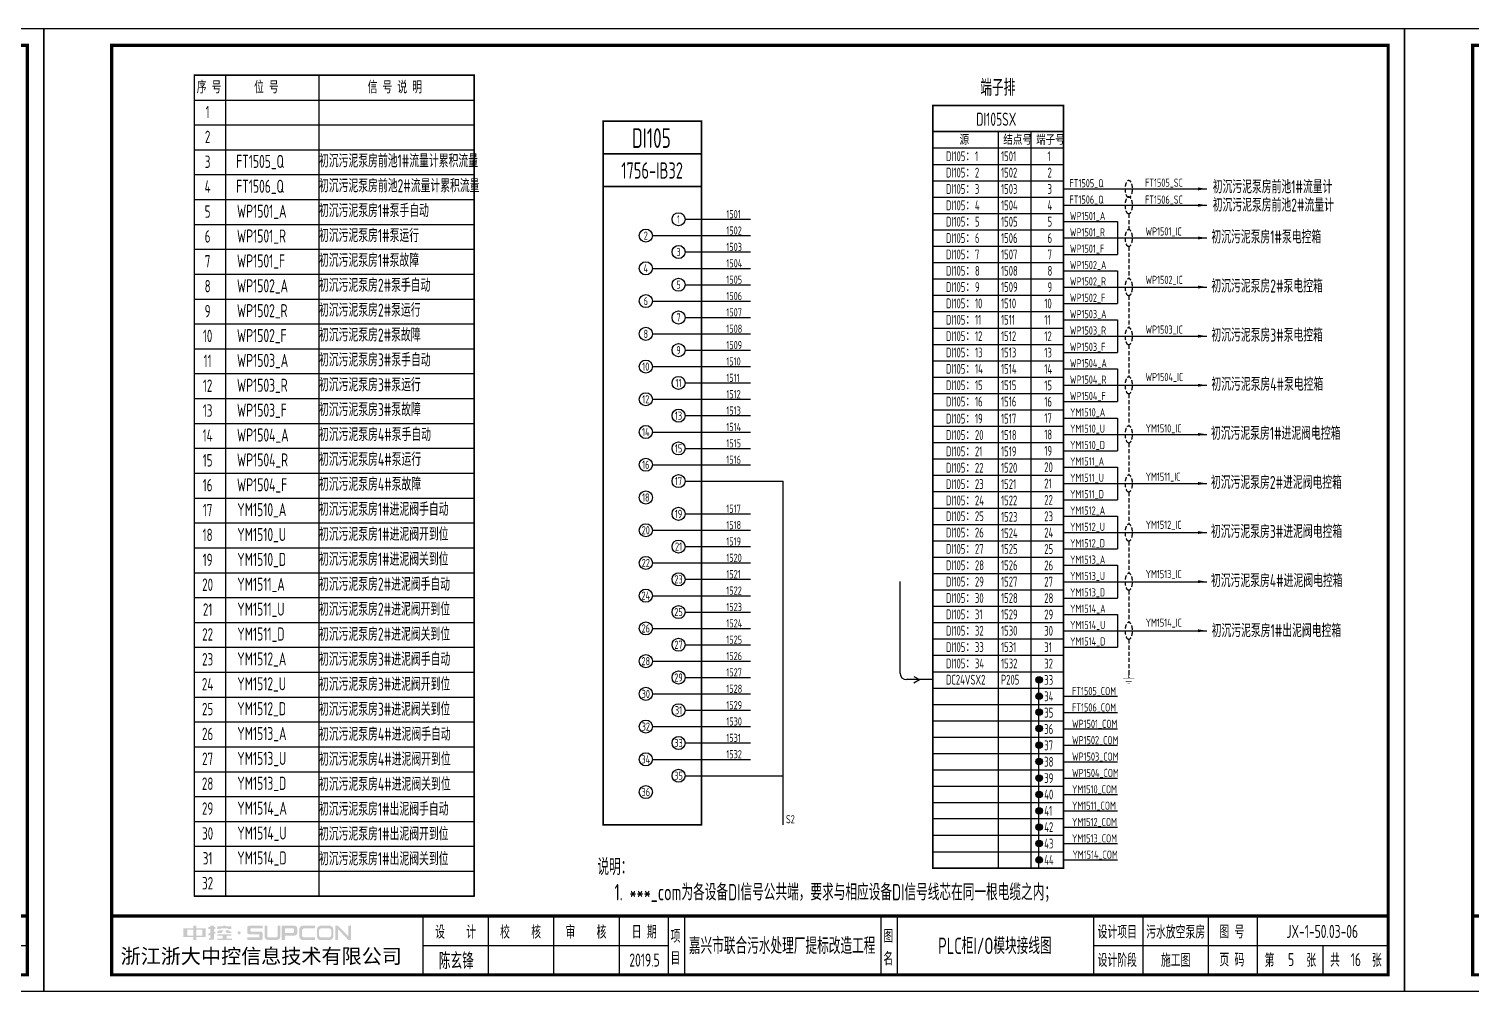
# Model space of a CAD drawing. Header units: millimetres. Extents: x 30557 to 235556, y -116603 to -73383.
# Drawn here: x 143017 to 147424, y -79651 to -76711 of the extents above; entities that cross this region are included whole.
import ezdxf
from ezdxf.enums import TextEntityAlignment as Align

# ---------------------------------------------------------------- set-up
doc = ezdxf.new("R2010")
doc.units = ezdxf.units.MM
doc.linetypes.add('DASHED2', pattern=[0.375, 0.25, -0.125])
doc.layers.add('1', color=3, linetype='Continuous')
doc.layers.add('符号层', color=3, linetype='Continuous')
doc.layers.add('_Drawing', color=7, linetype='Continuous', lineweight=25)
doc.styles.add('supcon', font='sceie.shx', dxfattribs={"width": 0.75, "height": 40, "bigfont": 'sceic.shx'})
doc.styles.add('Title', font='', dxfattribs={"height": 45})
doc.styles.get('Title').set_extended_font_data('SimHei')

# ---------------------------------------------------------------- blocks, each defined once
blk = doc.blocks.new('中控·SUPCON')
at = {"linetype": 'Continuous'}
h = blk.add_hatch(color=2, dxfattribs=at)
h.dxf.hatch_style = 1
h.paths.add_polyline_path([(34, 33), (20, 33), (20, 37), (15, 37), (15, 36), (15, 33), (0, 33), (0, 20), (13, 20), (15, 20), (15, 15), (20, 15), (20, 20), (22, 20), (34, 20)])
h.paths.add_polyline_path([(20, 30), (20, 31), (29, 31), (29, 22), (20, 22)], flags=16)
h.paths.add_polyline_path([(15, 30), (15, 22), (6, 22), (6, 31), (15, 31)], flags=16)
h.paths.add_polyline_path([(47, 32), (49, 32), (49, 35), (47, 35), (47, 37), (41, 37), (41, 35), (38, 35), (38, 32), (41, 32), (41, 25.8), (38, 25), (38, 22), (41, 22.8), (41, 18.3), (39, 17), (39, 15), (47, 16), (47, 24.5), (49, 25), (49, 28), (47, 27.5)])
h.paths.add_polyline_path([(61, 30), (55, 30), (52, 28), (52, 26), (58, 26)])
h.paths.add_polyline_path([(73, 28), (71, 28), (70, 30), (64, 30), (66, 26), (73, 26)])
h.paths.add_polyline_path([(73, 36), (64.6, 36), (64.6, 37), (60.4, 37), (60.4, 36), (52, 36), (52, 32), (56.8, 32), (56.8, 33.1), (68.2, 33.1), (68.2, 32), (73, 32)])
h.paths.add_polyline_path([(66, 22), (73, 22), (73, 24), (52, 24), (52, 22), (60, 22), (60, 17), (52, 17), (52, 15), (74, 15), (74, 17), (66, 17)])
h.paths.add_polyline_path([(82.7, 26.1, 1), (87.6, 26.1, 1)])
h.paths.add_polyline_path([(118, 28), (103.5, 28, -0.414214), (102.5, 29), (102.5, 32, -0.414214), (103.5, 33), (121, 33), (121, 37), (100.5, 37, 0.414214), (97.5, 34), (97.5, 27, 0.414214), (100.5, 24), (115, 24, -0.414214), (116, 23), (116, 20, -0.414214), (115, 19), (97.5, 19), (97.5, 15), (118, 15, 0.414214), (121, 18), (121, 25, 0.414214)])
h.paths.add_polyline_path([(128, 37), (124, 37), (124, 36), (124, 21, 0.414214), (130, 15), (142, 15, 0.414214), (148, 21), (148, 37), (144, 37), (144, 22, -0.414214), (141, 19), (131, 19, -0.414214), (128, 22)])
h.paths.add_polyline_path([(174, 26), (174, 33, 0.414214), (170, 37), (150, 37), (150, 36), (150, 15), (155, 15), (155, 22), (170, 22, 0.414214)])
h.paths.add_polyline_path([(167, 26), (155, 26), (155, 33), (167, 33, -0.414214), (169, 31), (169, 28, -0.414214)], flags=16)
h.paths.add_polyline_path([(201, 19), (185, 19, -0.414214), (181, 23), (181, 29, -0.414214), (185, 33), (201, 33), (201, 37), (183, 37, 0.414214), (177, 31), (177, 21, 0.414214), (183, 15), (201, 15)])
h.paths.add_polyline_path([(229, 21), (229, 31, 0.414214), (223, 37), (210, 37, 0.414214), (204, 31), (204, 21, 0.414214), (210, 15), (223, 15, 0.414214)])
h.paths.add_polyline_path([(207, 23), (207, 29, -0.414214), (211, 33), (222, 33, -0.414214), (226, 29), (226, 23, -0.414214), (222, 19), (211, 19, -0.414214)], flags=16)
h.paths.add_polyline_path([(236, 32.1), (252, 15), (256, 15), (256, 37), (252, 37), (252, 21), (236, 37), (232, 37), (232, 36), (232, 15), (236, 15)])
h = blk.add_hatch(color=2, dxfattribs=at)
h.dxf.hatch_style = 1
h.paths.add_polyline_path([(34, 33), (20, 33), (20, 37), (15, 37), (15, 36), (15, 33), (0, 33), (0, 20), (13, 20), (15, 20), (15, 15), (20, 15), (20, 20), (22, 20), (34, 20)])
h.paths.add_polyline_path([(20, 30), (20, 31), (29, 31), (29, 22), (20, 22)], flags=16)
h.paths.add_polyline_path([(15, 30), (15, 22), (6, 22), (6, 31), (15, 31)], flags=16)
h.paths.add_polyline_path([(47, 32), (49, 32), (49, 35), (47, 35), (47, 37), (41, 37), (41, 35), (38, 35), (38, 32), (41, 32), (41, 25.8), (38, 25), (38, 22), (41, 22.8), (41, 18.3), (39, 17), (39, 15), (47, 16), (47, 24.5), (49, 25), (49, 28), (47, 27.5)])
h.paths.add_polyline_path([(61, 30), (55, 30), (52, 28), (52, 26), (58, 26)])
h.paths.add_polyline_path([(73, 28), (71, 28), (70, 30), (64, 30), (66, 26), (73, 26)])
h.paths.add_polyline_path([(73, 36), (64.6, 36), (64.6, 37), (60.4, 37), (60.4, 36), (52, 36), (52, 32), (56.8, 32), (56.8, 33.1), (68.2, 33.1), (68.2, 32), (73, 32)])
h.paths.add_polyline_path([(66, 22), (73, 22), (73, 24), (52, 24), (52, 22), (60, 22), (60, 17), (52, 17), (52, 15), (74, 15), (74, 17), (66, 17)])
h.paths.add_polyline_path([(82.7, 26.1, 1), (87.6, 26.1, 1)])
h.paths.add_polyline_path([(118, 28), (103.5, 28, -0.414214), (102.5, 29), (102.5, 32, -0.414214), (103.5, 33), (121, 33), (121, 37), (100.5, 37, 0.414214), (97.5, 34), (97.5, 27, 0.414214), (100.5, 24), (115, 24, -0.414214), (116, 23), (116, 20, -0.414214), (115, 19), (97.5, 19), (97.5, 15), (118, 15, 0.414214), (121, 18), (121, 25, 0.414214)])
h.paths.add_polyline_path([(128, 37), (124, 37), (124, 36), (124, 21, 0.414214), (130, 15), (142, 15, 0.414214), (148, 21), (148, 37), (144, 37), (144, 22, -0.414214), (141, 19), (131, 19, -0.414214), (128, 22)])
h.paths.add_polyline_path([(174, 26), (174, 33, 0.414214), (170, 37), (150, 37), (150, 36), (150, 15), (155, 15), (155, 22), (170, 22, 0.414214)])
h.paths.add_polyline_path([(167, 26), (155, 26), (155, 33), (167, 33, -0.414214), (169, 31), (169, 28, -0.414214)], flags=16)
h.paths.add_polyline_path([(201, 19), (185, 19, -0.414214), (181, 23), (181, 29, -0.414214), (185, 33), (201, 33), (201, 37), (183, 37, 0.414214), (177, 31), (177, 21, 0.414214), (183, 15), (201, 15)])
h.paths.add_polyline_path([(229, 21), (229, 31, 0.414214), (223, 37), (210, 37, 0.414214), (204, 31), (204, 21, 0.414214), (210, 15), (223, 15, 0.414214)])
h.paths.add_polyline_path([(207, 23), (207, 29, -0.414214), (211, 33), (222, 33, -0.414214), (226, 29), (226, 23, -0.414214), (222, 19), (211, 19, -0.414214)], flags=16)
h.paths.add_polyline_path([(236, 32.1), (252, 15), (256, 15), (256, 37), (252, 37), (252, 21), (236, 37), (232, 37), (232, 36), (232, 15), (236, 15)])
h = blk.add_hatch(color=2, dxfattribs=at)
h.dxf.hatch_style = 1
h.paths.add_polyline_path([(34, 33), (20, 33), (20, 37), (15, 37), (15, 36), (15, 33), (0, 33), (0, 20), (13, 20), (15, 20), (15, 15), (20, 15), (20, 20), (22, 20), (34, 20)])
h.paths.add_polyline_path([(20, 30), (20, 31), (29, 31), (29, 22), (20, 22)], flags=16)
h.paths.add_polyline_path([(15, 30), (15, 22), (6, 22), (6, 31), (15, 31)], flags=16)
h.paths.add_polyline_path([(47, 32), (49, 32), (49, 35), (47, 35), (47, 37), (41, 37), (41, 35), (38, 35), (38, 32), (41, 32), (41, 25.8), (38, 25), (38, 22), (41, 22.8), (41, 18.3), (39, 17), (39, 15), (47, 16), (47, 24.5), (49, 25), (49, 28), (47, 27.5)])
h.paths.add_polyline_path([(61, 30), (55, 30), (52, 28), (52, 26), (58, 26)])
h.paths.add_polyline_path([(73, 28), (71, 28), (70, 30), (64, 30), (66, 26), (73, 26)])
h.paths.add_polyline_path([(73, 36), (64.6, 36), (64.6, 37), (60.4, 37), (60.4, 36), (52, 36), (52, 32), (56.8, 32), (56.8, 33.1), (68.2, 33.1), (68.2, 32), (73, 32)])
h.paths.add_polyline_path([(66, 22), (73, 22), (73, 24), (52, 24), (52, 22), (60, 22), (60, 17), (52, 17), (52, 15), (74, 15), (74, 17), (66, 17)])
h.paths.add_polyline_path([(82.7, 26.1, 1), (87.6, 26.1, 1)])
h.paths.add_polyline_path([(118, 28), (103.5, 28, -0.414214), (102.5, 29), (102.5, 32, -0.414214), (103.5, 33), (121, 33), (121, 37), (100.5, 37, 0.414214), (97.5, 34), (97.5, 27, 0.414214), (100.5, 24), (115, 24, -0.414214), (116, 23), (116, 20, -0.414214), (115, 19), (97.5, 19), (97.5, 15), (118, 15, 0.414214), (121, 18), (121, 25, 0.414214)])
h.paths.add_polyline_path([(128, 37), (124, 37), (124, 36), (124, 21, 0.414214), (130, 15), (142, 15, 0.414214), (148, 21), (148, 37), (144, 37), (144, 22, -0.414214), (141, 19), (131, 19, -0.414214), (128, 22)])
h.paths.add_polyline_path([(174, 26), (174, 33, 0.414214), (170, 37), (150, 37), (150, 36), (150, 15), (155, 15), (155, 22), (170, 22, 0.414214)])
h.paths.add_polyline_path([(167, 26), (155, 26), (155, 33), (167, 33, -0.414214), (169, 31), (169, 28, -0.414214)], flags=16)
h.paths.add_polyline_path([(201, 19), (185, 19, -0.414214), (181, 23), (181, 29, -0.414214), (185, 33), (201, 33), (201, 37), (183, 37, 0.414214), (177, 31), (177, 21, 0.414214), (183, 15), (201, 15)])
h.paths.add_polyline_path([(229, 21), (229, 31, 0.414214), (223, 37), (210, 37, 0.414214), (204, 31), (204, 21, 0.414214), (210, 15), (223, 15, 0.414214)])
h.paths.add_polyline_path([(207, 23), (207, 29, -0.414214), (211, 33), (222, 33, -0.414214), (226, 29), (226, 23, -0.414214), (222, 19), (211, 19, -0.414214)], flags=16)
h.paths.add_polyline_path([(236, 32.1), (252, 15), (256, 15), (256, 37), (252, 37), (252, 21), (236, 37), (232, 37), (232, 36), (232, 15), (236, 15)])
h = blk.add_hatch(color=2, dxfattribs=at)
h.dxf.hatch_style = 1
h.paths.add_polyline_path([(34, 33), (20, 33), (20, 37), (15, 37), (15, 36), (15, 33), (0, 33), (0, 20), (13, 20), (15, 20), (15, 15), (20, 15), (20, 20), (22, 20), (34, 20)])
h.paths.add_polyline_path([(20, 30), (20, 31), (29, 31), (29, 22), (20, 22)], flags=16)
h.paths.add_polyline_path([(15, 30), (15, 22), (6, 22), (6, 31), (15, 31)], flags=16)
h.paths.add_polyline_path([(47, 32), (49, 32), (49, 35), (47, 35), (47, 37), (41, 37), (41, 35), (38, 35), (38, 32), (41, 32), (41, 25.8), (38, 25), (38, 22), (41, 22.8), (41, 18.3), (39, 17), (39, 15), (47, 16), (47, 24.5), (49, 25), (49, 28), (47, 27.5)])
h.paths.add_polyline_path([(61, 30), (55, 30), (52, 28), (52, 26), (58, 26)])
h.paths.add_polyline_path([(73, 28), (71, 28), (70, 30), (64, 30), (66, 26), (73, 26)])
h.paths.add_polyline_path([(73, 36), (64.6, 36), (64.6, 37), (60.4, 37), (60.4, 36), (52, 36), (52, 32), (56.8, 32), (56.8, 33.1), (68.2, 33.1), (68.2, 32), (73, 32)])
h.paths.add_polyline_path([(66, 22), (73, 22), (73, 24), (52, 24), (52, 22), (60, 22), (60, 17), (52, 17), (52, 15), (74, 15), (74, 17), (66, 17)])
h.paths.add_polyline_path([(82.7, 26.1, 1), (87.6, 26.1, 1)])
h.paths.add_polyline_path([(118, 28), (103.5, 28, -0.414214), (102.5, 29), (102.5, 32, -0.414214), (103.5, 33), (121, 33), (121, 37), (100.5, 37, 0.414214), (97.5, 34), (97.5, 27, 0.414214), (100.5, 24), (115, 24, -0.414214), (116, 23), (116, 20, -0.414214), (115, 19), (97.5, 19), (97.5, 15), (118, 15, 0.414214), (121, 18), (121, 25, 0.414214)])
h.paths.add_polyline_path([(128, 37), (124, 37), (124, 36), (124, 21, 0.414214), (130, 15), (142, 15, 0.414214), (148, 21), (148, 37), (144, 37), (144, 22, -0.414214), (141, 19), (131, 19, -0.414214), (128, 22)])
h.paths.add_polyline_path([(174, 26), (174, 33, 0.414214), (170, 37), (150, 37), (150, 36), (150, 15), (155, 15), (155, 22), (170, 22, 0.414214)])
h.paths.add_polyline_path([(167, 26), (155, 26), (155, 33), (167, 33, -0.414214), (169, 31), (169, 28, -0.414214)], flags=16)
h.paths.add_polyline_path([(201, 19), (185, 19, -0.414214), (181, 23), (181, 29, -0.414214), (185, 33), (201, 33), (201, 37), (183, 37, 0.414214), (177, 31), (177, 21, 0.414214), (183, 15), (201, 15)])
h.paths.add_polyline_path([(229, 21), (229, 31, 0.414214), (223, 37), (210, 37, 0.414214), (204, 31), (204, 21, 0.414214), (210, 15), (223, 15, 0.414214)])
h.paths.add_polyline_path([(207, 23), (207, 29, -0.414214), (211, 33), (222, 33, -0.414214), (226, 29), (226, 23, -0.414214), (222, 19), (211, 19, -0.414214)], flags=16)
h.paths.add_polyline_path([(236, 32.1), (252, 15), (256, 15), (256, 37), (252, 37), (252, 21), (236, 37), (232, 37), (232, 36), (232, 15), (236, 15)])
h = blk.add_hatch(color=2, dxfattribs=at)
h.dxf.hatch_style = 1
h.paths.add_polyline_path([(34, 33), (20, 33), (20, 37), (15, 37), (15, 36), (15, 33), (0, 33), (0, 20), (13, 20), (15, 20), (15, 15), (20, 15), (20, 20), (22, 20), (34, 20)])
h.paths.add_polyline_path([(20, 30), (20, 31), (29, 31), (29, 22), (20, 22)], flags=16)
h.paths.add_polyline_path([(15, 30), (15, 22), (6, 22), (6, 31), (15, 31)], flags=16)
h.paths.add_polyline_path([(47, 32), (49, 32), (49, 35), (47, 35), (47, 37), (41, 37), (41, 35), (38, 35), (38, 32), (41, 32), (41, 25.8), (38, 25), (38, 22), (41, 22.8), (41, 18.3), (39, 17), (39, 15), (47, 16), (47, 24.5), (49, 25), (49, 28), (47, 27.5)])
h.paths.add_polyline_path([(61, 30), (55, 30), (52, 28), (52, 26), (58, 26)])
h.paths.add_polyline_path([(73, 28), (71, 28), (70, 30), (64, 30), (66, 26), (73, 26)])
h.paths.add_polyline_path([(73, 36), (64.6, 36), (64.6, 37), (60.4, 37), (60.4, 36), (52, 36), (52, 32), (56.8, 32), (56.8, 33.1), (68.2, 33.1), (68.2, 32), (73, 32)])
h.paths.add_polyline_path([(66, 22), (73, 22), (73, 24), (52, 24), (52, 22), (60, 22), (60, 17), (52, 17), (52, 15), (74, 15), (74, 17), (66, 17)])
h.paths.add_polyline_path([(82.7, 26.1, 1), (87.6, 26.1, 1)])
h.paths.add_polyline_path([(118, 28), (103.5, 28, -0.414214), (102.5, 29), (102.5, 32, -0.414214), (103.5, 33), (121, 33), (121, 37), (100.5, 37, 0.414214), (97.5, 34), (97.5, 27, 0.414214), (100.5, 24), (115, 24, -0.414214), (116, 23), (116, 20, -0.414214), (115, 19), (97.5, 19), (97.5, 15), (118, 15, 0.414214), (121, 18), (121, 25, 0.414214)])
h.paths.add_polyline_path([(128, 37), (124, 37), (124, 36), (124, 21, 0.414214), (130, 15), (142, 15, 0.414214), (148, 21), (148, 37), (144, 37), (144, 22, -0.414214), (141, 19), (131, 19, -0.414214), (128, 22)])
h.paths.add_polyline_path([(174, 26), (174, 33, 0.414214), (170, 37), (150, 37), (150, 36), (150, 15), (155, 15), (155, 22), (170, 22, 0.414214)])
h.paths.add_polyline_path([(167, 26), (155, 26), (155, 33), (167, 33, -0.414214), (169, 31), (169, 28, -0.414214)], flags=16)
h.paths.add_polyline_path([(201, 19), (185, 19, -0.414214), (181, 23), (181, 29, -0.414214), (185, 33), (201, 33), (201, 37), (183, 37, 0.414214), (177, 31), (177, 21, 0.414214), (183, 15), (201, 15)])
h.paths.add_polyline_path([(229, 21), (229, 31, 0.414214), (223, 37), (210, 37, 0.414214), (204, 31), (204, 21, 0.414214), (210, 15), (223, 15, 0.414214)])
h.paths.add_polyline_path([(207, 23), (207, 29, -0.414214), (211, 33), (222, 33, -0.414214), (226, 29), (226, 23, -0.414214), (222, 19), (211, 19, -0.414214)], flags=16)
h.paths.add_polyline_path([(236, 32.1), (252, 15), (256, 15), (256, 37), (252, 37), (252, 21), (236, 37), (232, 37), (232, 36), (232, 15), (236, 15)])
h = blk.add_hatch(color=2, dxfattribs=at)
h.dxf.hatch_style = 1
h.paths.add_polyline_path([(34, 33), (20, 33), (20, 37), (15, 37), (15, 36), (15, 33), (0, 33), (0, 20), (13, 20), (15, 20), (15, 15), (20, 15), (20, 20), (22, 20), (34, 20)])
h.paths.add_polyline_path([(20, 30), (20, 31), (29, 31), (29, 22), (20, 22)], flags=16)
h.paths.add_polyline_path([(15, 30), (15, 22), (6, 22), (6, 31), (15, 31)], flags=16)
h.paths.add_polyline_path([(47, 32), (49, 32), (49, 35), (47, 35), (47, 37), (41, 37), (41, 35), (38, 35), (38, 32), (41, 32), (41, 25.8), (38, 25), (38, 22), (41, 22.8), (41, 18.3), (39, 17), (39, 15), (47, 16), (47, 24.5), (49, 25), (49, 28), (47, 27.5)])
h.paths.add_polyline_path([(61, 30), (55, 30), (52, 28), (52, 26), (58, 26)])
h.paths.add_polyline_path([(73, 28), (71, 28), (70, 30), (64, 30), (66, 26), (73, 26)])
h.paths.add_polyline_path([(73, 36), (64.6, 36), (64.6, 37), (60.4, 37), (60.4, 36), (52, 36), (52, 32), (56.8, 32), (56.8, 33.1), (68.2, 33.1), (68.2, 32), (73, 32)])
h.paths.add_polyline_path([(66, 22), (73, 22), (73, 24), (52, 24), (52, 22), (60, 22), (60, 17), (52, 17), (52, 15), (74, 15), (74, 17), (66, 17)])
h.paths.add_polyline_path([(82.7, 26.1, 1), (87.6, 26.1, 1)])
h.paths.add_polyline_path([(118, 28), (103.5, 28, -0.414214), (102.5, 29), (102.5, 32, -0.414214), (103.5, 33), (121, 33), (121, 37), (100.5, 37, 0.414214), (97.5, 34), (97.5, 27, 0.414214), (100.5, 24), (115, 24, -0.414214), (116, 23), (116, 20, -0.414214), (115, 19), (97.5, 19), (97.5, 15), (118, 15, 0.414214), (121, 18), (121, 25, 0.414214)])
h.paths.add_polyline_path([(128, 37), (124, 37), (124, 36), (124, 21, 0.414214), (130, 15), (142, 15, 0.414214), (148, 21), (148, 37), (144, 37), (144, 22, -0.414214), (141, 19), (131, 19, -0.414214), (128, 22)])
h.paths.add_polyline_path([(174, 26), (174, 33, 0.414214), (170, 37), (150, 37), (150, 36), (150, 15), (155, 15), (155, 22), (170, 22, 0.414214)])
h.paths.add_polyline_path([(167, 26), (155, 26), (155, 33), (167, 33, -0.414214), (169, 31), (169, 28, -0.414214)], flags=16)
h.paths.add_polyline_path([(201, 19), (185, 19, -0.414214), (181, 23), (181, 29, -0.414214), (185, 33), (201, 33), (201, 37), (183, 37, 0.414214), (177, 31), (177, 21, 0.414214), (183, 15), (201, 15)])
h.paths.add_polyline_path([(229, 21), (229, 31, 0.414214), (223, 37), (210, 37, 0.414214), (204, 31), (204, 21, 0.414214), (210, 15), (223, 15, 0.414214)])
h.paths.add_polyline_path([(207, 23), (207, 29, -0.414214), (211, 33), (222, 33, -0.414214), (226, 29), (226, 23, -0.414214), (222, 19), (211, 19, -0.414214)], flags=16)
h.paths.add_polyline_path([(236, 32.1), (252, 15), (256, 15), (256, 37), (252, 37), (252, 21), (236, 37), (232, 37), (232, 36), (232, 15), (236, 15)])
blk = doc.blocks.new('supcon图框')
at = {"linetype": 'Continuous'}
for p, q in [((6145.7, 4361.7), (1987.7, 4361.7)), ((1987.7, 4361.7), (1987.7, 1421.7)), ((6145.7, 1421.7), (6145.7, 4361.7)), ((1987.7, 1421.7), (6145.7, 1421.7))]:
    blk.add_line(p, q, dxfattribs=at)
for p, q in [((3145.7, 1651.7), (3145.7, 1471.7)), ((3345.7, 1651.7), (3345.7, 1471.7)), ((3545.7, 1651.7), (3545.7, 1471.7)), ((3745.7, 1651.7), (3745.7, 1471.7)), ((3895.7, 1651.7), (3895.7, 1471.7)), ((3945.7, 1651.7), (3945.7, 1471.7)), ((4545.7, 1651.7), (4545.7, 1471.7)), ((4595.7, 1651.7), (4595.7, 1471.7)), ((5195.7, 1651.7), (5195.7, 1471.7)), ((5345.7, 1651.7), (5345.7, 1471.7)), ((5545.7, 1651.7), (5545.7, 1471.7)), ((5695.7, 1651.7), (5695.7, 1471.7)), ((3145.7, 1561.7), (3895.7, 1561.7)), ((5195.7, 1561.7), (6095.7, 1561.7)), ((5895.7, 1561.7), (5895.7, 1471.7))]:
    blk.add_line(p, q)
at = {"linetype": 'Continuous', "const_width": 10}
blk.add_lwpolyline([(2195.7, 4311.7), (6095.7, 4311.7), (6095.7, 1471.7), (2195.7, 1471.7)], close=True, dxfattribs=at)
blk.add_lwpolyline([(2195.7, 1651.7), (6095.7, 1651.7)], dxfattribs=at)
at = {"linetype": 'Continuous', "xscale": 2, "yscale": 2, "zscale": 2}
blk.add_blockref('中控·SUPCON', (2414.6, 1547.7), dxfattribs=at)
at = {"style": 'supcon', "width": 0.75}
for s, p in [('设    计', (3246.2, 1604.2)), ('校    核', (3444.8, 1604.2)), ('审    核', (3644.5, 1604.2)), ('日 期', (3822.5, 1604.2)), ('项', (3918.2, 1590.7)), ('图', (4568.2, 1590.7)), ('设计项目', (5268, 1604.2)), ('图 号', (5618, 1604.2)), ('目', (3918.2, 1522.9)), ('名', (4568.2, 1522.9)), ('设计阶段', (5268, 1518.1)), ('施工图', (5446.5, 1518.1)), ('页 码', (5618, 1518.1)), ('第      张', (5797, 1518.1)), ('共      张', (5997, 1518.1))]:
    blk.add_text(s, height=40, dxfattribs=at).set_placement(p, align=Align.MIDDLE)
at = {"style": 'Title'}
blk.add_text('浙江浙大中控信息技术有限公司', height=45, dxfattribs=at).set_placement((2222.8, 1506.2))
blk = doc.blocks.new('1756-IB32')
at = {"linetype": 'Continuous'}
for p, q in [((13409.3, 32239.5), (13609.3, 32239.5)), ((13309.3, 32189.5), (13609.3, 32189.5)), ((13409.3, 32139.5), (13609.3, 32139.5)), ((13309.3, 32089.5), (13609.3, 32089.5)), ((13409.3, 32039.5), (13609.3, 32039.5)), ((13309.3, 31989.5), (13609.3, 31989.5)), ((13409.3, 31939.5), (13609.3, 31939.5)), ((13309.3, 31889.5), (13609.3, 31889.5)), ((13409.3, 31839.5), (13609.3, 31839.5)), ((13309.3, 31789.5), (13609.3, 31789.5)), ((13409.3, 31739.5), (13609.3, 31739.5)), ((13309.3, 31689.5), (13609.3, 31689.5)), ((13409.3, 31639.5), (13609.3, 31639.5)), ((13309.3, 31589.5), (13609.3, 31589.5)), ((13409.3, 31539.5), (13609.3, 31539.5)), ((13309.3, 31489.5), (13609.3, 31489.5)), ((13409.3, 31339.5), (13609.3, 31339.5)), ((13309.3, 31289.5), (13609.3, 31289.5)), ((13409.3, 31239.5), (13609.3, 31239.5)), ((13309.3, 31189.5), (13609.3, 31189.5)), ((13409.3, 31139.5), (13609.3, 31139.5)), ((13309.3, 31089.5), (13609.3, 31089.5)), ((13409.3, 31039.5), (13609.3, 31039.5)), ((13309.3, 30989.5), (13609.3, 30989.5)), ((13409.3, 30939.5), (13609.3, 30939.5)), ((13309.3, 30889.5), (13609.3, 30889.5)), ((13409.3, 30839.5), (13609.3, 30839.5)), ((13309.3, 30789.5), (13609.3, 30789.5)), ((13409.3, 30739.5), (13609.3, 30739.5)), ((13309.3, 30689.5), (13609.3, 30689.5)), ((13409.3, 30639.5), (13609.3, 30639.5)), ((13309.3, 30589.5), (13609.3, 30589.5))]:
    blk.add_line(p, q, dxfattribs=at)
at = {"color": 5, "linetype": 'Continuous'}
for p, q in [((13409.3, 31439.5), (13709.3, 31439.5)), ((13709.3, 30389.5), (13709.3, 31439.5)), ((13409.3, 30539.5), (13709.3, 30539.5))]:
    blk.add_line(p, q, dxfattribs=at)
at = {"linetype": 'Continuous', "const_width": 5}
blk.add_lwpolyline([(13159.3, 32539.5), (13459.3, 32539.5), (13459.3, 30389.5), (13159.3, 30389.5)], close=True, dxfattribs=at)
for points in [[(13159.3, 32439.5), (13459.3, 32439.5)], [(13159.3, 32339.5), (13459.3, 32339.5)]]:
    blk.add_lwpolyline(points, dxfattribs=at)
at = {"lineweight": -3}
for centre in [(13389.3, 32239.5), (13289.3, 32189.5), (13389.3, 32139.5), (13289.3, 32089.5), (13389.3, 32039.5), (13289.3, 31989.5), (13389.3, 31939.5), (13289.3, 31889.5), (13389.3, 31839.5), (13289.3, 31789.5), (13389.3, 31739.5), (13289.3, 31689.5), (13389.3, 31639.5), (13289.3, 31589.5), (13389.3, 31539.5), (13289.3, 31489.5), (13389.3, 31439.5), (13289.3, 31389.5), (13389.3, 31339.5), (13289.3, 31289.5), (13389.3, 31239.5), (13289.3, 31189.5), (13389.3, 31139.5), (13289.3, 31089.5), (13389.3, 31039.5), (13289.3, 30989.5), (13389.3, 30939.5), (13289.3, 30889.5), (13389.3, 30839.5), (13289.3, 30789.5), (13389.3, 30739.5), (13289.3, 30689.5), (13389.3, 30639.5), (13289.3, 30589.5), (13389.3, 30539.5), (13289.3, 30489.5)]:
    blk.add_circle(centre, 20, dxfattribs=at)
at = {"color": 7, "style": 'supcon', "width": 0.75}
blk.add_text('1756-IB32', height=50, dxfattribs=at).set_placement((13308.4, 32388.6), align=Align.MIDDLE)
at = {"style": 'supcon', "width": 0.75}
for s, p in [('1', (13389.1, 32239.5)), ('2', (13289.1, 32189.5)), ('3', (13389.1, 32139.5)), ('4', (13289.1, 32089.5)), ('5', (13389.1, 32039.5)), ('6', (13289.1, 31989.5)), ('7', (13389.1, 31939.5)), ('8', (13289.1, 31889.5)), ('9', (13389.1, 31839.5)), ('10', (13289.1, 31789.5)), ('11', (13389.1, 31739.5)), ('12', (13289.1, 31689.5)), ('13', (13389.1, 31639.5)), ('14', (13289.1, 31589.5)), ('15', (13389.1, 31539.5)), ('16', (13289.1, 31489.5)), ('17', (13389.1, 31439.5)), ('18', (13289.1, 31389.5)), ('19', (13389.1, 31339.5)), ('20', (13289.1, 31289.5)), ('21', (13389.1, 31239.5)), ('22', (13289.1, 31189.5)), ('23', (13389.1, 31139.5)), ('24', (13289.1, 31089.5)), ('25', (13389.1, 31039.5)), ('26', (13289.1, 30989.5)), ('27', (13389.1, 30939.5)), ('28', (13289.1, 30889.5)), ('29', (13389.1, 30839.5)), ('30', (13289.1, 30789.5)), ('31', (13389.1, 30739.5)), ('32', (13289.1, 30689.5)), ('33', (13389.1, 30639.5)), ('34', (13289.1, 30589.5)), ('35', (13389.1, 30539.5)), ('36', (13289.1, 30489.5))]:
    blk.add_text(s, height=25, dxfattribs=at).set_placement(p, align=Align.MIDDLE)

msp = doc.modelspace()

# ---------------------------------------------------------------- hatches: boundary and pattern name
at = {"lineweight": -3}
h = msp.add_hatch(color=256, dxfattribs=at)
h.dxf.hatch_style = 1
h.paths.add_polyline_path([(146114, -78700, 1), (146094, -78700, 1)])
h = msp.add_hatch(color=256, dxfattribs=at)
h.dxf.hatch_style = 1
h.paths.add_polyline_path([(146114, -78750, 1), (146094, -78750, 1)])
h = msp.add_hatch(color=256, dxfattribs=at)
h.dxf.hatch_style = 1
h.paths.add_polyline_path([(146114, -78798.7, 1), (146094, -78798.7, 1)])
h = msp.add_hatch(color=256, dxfattribs=at)
h.dxf.hatch_style = 1
h.paths.add_polyline_path([(146114, -78848.7, 1), (146094, -78848.7, 1)])
h = msp.add_hatch(color=256, dxfattribs=at)
h.dxf.hatch_style = 1
h.paths.add_polyline_path([(146114, -78899.4, 1), (146094, -78899.4, 1)])
h = msp.add_hatch(color=256, dxfattribs=at)
h.dxf.hatch_style = 1
h.paths.add_polyline_path([(146114, -78949.4, 1), (146094, -78949.4, 1)])
h = msp.add_hatch(color=256, dxfattribs=at)
h.dxf.hatch_style = 1
h.paths.add_polyline_path([(146114, -78999.8, 1), (146094, -78999.8, 1)])
h = msp.add_hatch(color=256, dxfattribs=at)
h.dxf.hatch_style = 1
h.paths.add_polyline_path([(146114, -79049.8, 1), (146094, -79049.8, 1)])
h = msp.add_hatch(color=256, dxfattribs=at)
h.dxf.hatch_style = 1
h.paths.add_polyline_path([(146114, -79100, 1), (146094, -79100, 1)])
h = msp.add_hatch(color=256, dxfattribs=at)
h.dxf.hatch_style = 1
h.paths.add_polyline_path([(146114, -79150, 1), (146094, -79150, 1)])
h = msp.add_hatch(color=256, dxfattribs=at)
h.dxf.hatch_style = 1
h.paths.add_polyline_path([(146114, -79200, 1), (146094, -79200, 1)])
h = msp.add_hatch(color=256, dxfattribs=at)
h.dxf.hatch_style = 1
h.paths.add_polyline_path([(146114, -79250, 1), (146094, -79250, 1)])

# ---------------------------------------------------------------- linework, layer by layer
for p, q in [((143617.8, -76852.3), (143617.8, -77612.3)), ((143902.8, -76852.3), (143902.8, -77612.3)), ((143522.8, -76928.3), (144377.8, -76928.3)), ((145779, -76944.8), (145779, -79074.8)), ((146179, -76944.8), (145779, -76944.8)), ((146179, -79074.8), (146179, -76944.8)), ((143522.8, -77004.3), (144377.8, -77004.3)), ((145979, -77024.8), (145979, -79074.8)), ((146079, -77024.8), (146079, -79074.8)), ((143522.8, -77080.3), (144377.8, -77080.3)), ((145779, -77074.8), (146179, -77074.8)), ((143522.8, -77156.3), (144377.8, -77156.3)), ((145779, -77124.8), (146179, -77124.8)), ((145779, -77174.8), (146179, -77174.8)), ((143522.8, -77232.3), (144377.8, -77232.3)), ((145779, -77224.8), (146179, -77224.8)), ((145779, -77274.8), (146179, -77274.8)), ((143522.8, -77308.3), (144377.8, -77308.3)), ((145779, -77324.8), (146179, -77324.8)), ((145779, -77374.8), (146179, -77374.8)), ((143522.8, -77384.3), (144377.8, -77384.3)), ((145779, -77424.8), (146179, -77424.8)), ((143522.8, -77460.3), (144377.8, -77460.3)), ((145779, -77474.8), (146179, -77474.8)), ((143522.8, -77536.3), (144377.8, -77536.3)), ((145779, -77524.8), (146179, -77524.8)), ((145779, -77574.8), (146179, -77574.8)), ((143522.8, -77612.3), (144377.8, -77612.3)), ((143617.8, -77612.3), (143617.8, -79360.3)), ((143902.8, -77612.3), (143902.8, -79360.3)), ((145779, -77624.8), (146179, -77624.8)), ((143522.8, -77688.3), (144377.8, -77688.3)), ((145779, -77674.8), (146179, -77674.8)), ((145779, -77724.8), (146179, -77724.8)), ((143522.8, -77764.3), (144377.8, -77764.3)), ((145779, -77774.8), (146179, -77774.8)), ((143522.8, -77840.3), (144377.8, -77840.3)), ((145779, -77824.8), (146179, -77824.8)), ((145779, -77874.8), (146179, -77874.8)), ((143522.8, -77916.3), (144377.8, -77916.3)), ((145779, -77924.8), (146179, -77924.8)), ((143522.8, -77992.3), (144377.8, -77992.3)), ((145779, -77974.8), (146179, -77974.8)), ((145779, -78024.8), (146179, -78024.8)), ((143522.8, -78068.3), (144377.8, -78068.3)), ((145779, -78074.8), (146179, -78074.8)), ((145779, -78124.8), (146179, -78124.8)), ((143522.8, -78144.3), (144377.8, -78144.3)), ((145779, -78174.8), (146179, -78174.8)), ((143522.8, -78220.3), (144377.8, -78220.3)), ((145779, -78224.8), (146179, -78224.8)), ((143522.8, -78296.3), (144377.8, -78296.3)), ((145779, -78274.8), (146179, -78274.8)), ((145779, -78324.8), (146179, -78324.8)), ((143522.8, -78372.3), (144377.8, -78372.3)), ((145779, -78374.8), (146179, -78374.8)), ((145779, -78424.8), (146179, -78424.8)), ((143522.8, -78448.3), (144377.8, -78448.3)), ((145779, -78474.8), (146179, -78474.8)), ((143522.8, -78524.3), (144377.8, -78524.3)), ((145779, -78524.8), (146179, -78524.8)), ((143522.8, -78600.3), (144377.8, -78600.3)), ((145779, -78574.8), (146179, -78574.8)), ((145779, -78624.8), (146179, -78624.8)), ((143522.8, -78676.3), (144377.8, -78676.3)), ((145779, -78674.8), (146179, -78674.8)), ((145779, -78724.8), (146179, -78724.8)), ((143522.8, -78752.3), (144377.8, -78752.3)), ((145779, -78774.8), (146179, -78774.8)), ((143522.8, -78828.3), (144377.8, -78828.3)), ((145779, -78824.8), (146179, -78824.8)), ((145779, -78874.8), (146179, -78874.8)), ((143522.8, -78904.3), (144377.8, -78904.3)), ((145779, -78924.8), (146179, -78924.8)), ((143522.8, -78980.3), (144377.8, -78980.3)), ((145779, -78974.8), (146179, -78974.8)), ((143522.8, -79056.3), (144377.8, -79056.3)), ((145779, -79024.8), (146179, -79024.8)), ((143522.8, -79132.3), (144377.8, -79132.3)), ((143522.8, -79208.3), (144377.8, -79208.3)), ((143522.8, -79284.3), (144377.8, -79284.3)), ((143522.8, -79360.3), (144377.8, -79360.3))]:
    msp.add_line(p, q, dxfattribs=at)
for p, q in [((145779, -76944.8), (146179, -76944.8)), ((145779, -79174.8), (145779, -76944.8)), ((146179, -76944.8), (146179, -79174.8)), ((146179, -77199.8), (146343.2, -77199.8)), ((146343.2, -77199.8), (146616.7, -77199.8)), ((146179, -77249.8), (146343.2, -77249.8)), ((146343.2, -77249.8), (146616.7, -77249.8)), ((146179, -77299.8), (146343.2, -77299.8)), ((146343.2, -77299.8), (146343.2, -77399.8)), ((146179, -77349.8), (146343.2, -77349.8)), ((146343.2, -77349.8), (146616.7, -77349.8)), ((146179, -77399.8), (146343.2, -77399.8)), ((146179, -77449.8), (146343.2, -77449.8)), ((146343.2, -77449.8), (146343.2, -77549.8)), ((146179, -77499.8), (146343.2, -77499.8)), ((146343.2, -77499.8), (146616.7, -77499.8)), ((146179, -77549.8), (146343.2, -77549.8)), ((146179, -77599.8), (146343.2, -77599.8)), ((146343.2, -77599.8), (146343.2, -77699.8)), ((146179, -77649.8), (146343.2, -77649.8)), ((146343.2, -77649.8), (146616.7, -77649.8)), ((146179, -77699.8), (146343.2, -77699.8)), ((146179, -77749.8), (146343.2, -77749.8)), ((146343.2, -77749.8), (146343.2, -77849.8)), ((146179, -77799.8), (146343.2, -77799.8)), ((146343.2, -77799.8), (146616.7, -77799.8)), ((146179, -77849.8), (146343.2, -77849.8)), ((146179, -77899.8), (146343.2, -77899.8)), ((146343.2, -77899.8), (146343.2, -77999.8)), ((146179, -77949.8), (146343.2, -77949.8)), ((146343.2, -77949.8), (146616.7, -77949.8)), ((146179, -77999.8), (146343.2, -77999.8)), ((146179, -78049.8), (146343.2, -78049.8)), ((146343.2, -78049.8), (146343.2, -78149.8)), ((146179, -78099.8), (146343.2, -78099.8)), ((146343.2, -78099.8), (146616.7, -78099.8)), ((146179, -78149.8), (146343.2, -78149.8)), ((146179, -78199.8), (146343.2, -78199.8)), ((146343.2, -78199.8), (146343.2, -78299.8)), ((146179, -78249.8), (146343.2, -78249.8)), ((146343.2, -78249.8), (146616.7, -78249.8)), ((146179, -78299.8), (146343.2, -78299.8)), ((146179, -78349.8), (146343.2, -78349.8)), ((146343.2, -78349.8), (146343.2, -78449.8)), ((146179, -78399.8), (146343.2, -78399.8)), ((146343.2, -78399.8), (146616.7, -78399.8)), ((146179, -78449.8), (146343.2, -78449.8)), ((146179, -78499.8), (146343.2, -78499.8)), ((146343.2, -78499.8), (146343.2, -78599.8)), ((146179, -78549.8), (146343.2, -78549.8)), ((146343.2, -78549.8), (146616.7, -78549.8)), ((146179, -78599.8), (146343.2, -78599.8)), ((146103.4, -79274.8), (146103.4, -78699.2)), ((146179, -78749.8), (146343.2, -78749.8)), ((146179, -78799.8), (146343.2, -78799.8)), ((146179, -78849.8), (146343.2, -78849.8)), ((146179, -78899.8), (146343.2, -78899.8)), ((146179, -78949.8), (146343.2, -78949.8)), ((146179, -78999.8), (146343.2, -78999.8)), ((146179, -79049.8), (146343.2, -79049.8)), ((145779, -79074.8), (146179, -79074.8)), ((145779, -79124.8), (145779, -79074.8)), ((145979, -79074.8), (145979, -79274.8)), ((146079, -79074.8), (146079, -79274.8)), ((146179, -79074.8), (146179, -79124.8)), ((146179, -79099.8), (146343.2, -79099.8)), ((146179, -79124.8), (145779, -79124.8)), ((145779, -79174.8), (145779, -79124.8)), ((146179, -79124.8), (146179, -79174.8)), ((146179, -79174.8), (145779, -79174.8)), ((146179, -79149.8), (146343.2, -79149.8)), ((145779, -79224.8), (146179, -79224.8)), ((146179, -79199.8), (146343.2, -79199.8)), ((146179, -79274.8), (145779, -79274.8)), ((146179, -79249.8), (146343.2, -79249.8))]:
    msp.add_line(p, q)
at = {"color": 0, "linetype": 'DASHED2', "ltscale": 50}
for p, q in [((146377.9, -77276.2), (146377.9, -77323.5)), ((146377.9, -77376.4), (146377.9, -77473.5)), ((146377.9, -77526.4), (146377.9, -77623.5)), ((146377.9, -77676.4), (146377.9, -77773.5)), ((146377.9, -77826.4), (146377.9, -77923.5)), ((146377.9, -77976.4), (146377.9, -78073.5)), ((146377.9, -78126.4), (146377.9, -78223.5)), ((146377.9, -78276.4), (146377.9, -78373.5)), ((146377.9, -78426.4), (146377.9, -78523.5)), ((146377.9, -78576.4), (146377.9, -78673.5)), ((146377.9, -78672.9), (146377.9, -78694.6))]:
    msp.add_line(p, q, dxfattribs=at)
at = {"color": 37, "linetype": 'Continuous'}
for p, q in [((145679, -78679.1), (145679, -78399.1)), ((145779, -78699.1), (145699, -78699.1)), ((145721.6, -78689.1), (145739, -78699.1)), ((145721.6, -78709.1), (145739, -78699.1))]:
    msp.add_line(p, q, dxfattribs=at)
at = {"lineweight": -3, "const_width": 4.75}
msp.add_lwpolyline([(143522.8, -76852.3), (143522.8, -79360.3), (144377.8, -79360.3), (144377.8, -76852.3)], close=True, dxfattribs=at)
at = {"const_width": 5}
msp.add_lwpolyline([(145779, -76944.8), (146179, -76944.8), (146179, -79274.8), (145779, -79274.8), (145779, -76944.8)], dxfattribs=at)
at = {"lineweight": -3, "const_width": 5}
msp.add_lwpolyline([(145779, -77024.8), (146179, -77024.8)], dxfattribs=at)
for points in [[(146616.7, -77199.8, 0, 9, 0), (146589, -77199.8, 9, 9, 0)], [(146616.7, -77249.8, 0, 9, 0), (146589, -77249.8, 9, 9, 0)], [(146616.7, -77349.8, 0, 9, 0), (146589, -77349.8, 9, 9, 0)], [(146616.7, -77499.8, 0, 9, 0), (146589, -77499.8, 9, 9, 0)], [(146616.7, -77649.8, 0, 9, 0), (146589, -77649.8, 9, 9, 0)], [(146616.7, -77799.8, 0, 9, 0), (146589, -77799.8, 9, 9, 0)], [(146616.7, -77949.8, 0, 9, 0), (146589, -77949.8, 9, 9, 0)], [(146616.7, -78099.8, 0, 9, 0), (146589, -78099.8, 9, 9, 0)], [(146616.7, -78249.8, 0, 9, 0), (146589, -78249.8, 9, 9, 0)], [(146616.7, -78399.8, 0, 9, 0), (146589, -78399.8, 9, 9, 0)], [(146616.7, -78549.8, 0, 9, 0), (146589, -78549.8, 9, 9, 0)]]:
    msp.add_lwpolyline(points, format="xyseb")
at = {"lineweight": -3}
for centre in [(146104, -78700), (146104, -78750), (146104, -78798.7), (146104, -78848.7), (146104, -78899.4), (146104, -78949.4), (146104, -78999.8), (146104, -79049.8), (146104, -79100), (146104, -79150), (146104, -79200), (146104, -79250)]:
    msp.add_circle(centre, 10, dxfattribs=at)
at = {"color": 37, "linetype": 'Continuous'}
msp.add_arc((145699, -78679.1), 20, 180, 270, dxfattribs=at)
at = {"color": 0, "linetype": 'DASHED2', "ltscale": 50}
for centre in [(146377.9, -77199.8), (146377.9, -77249.8), (146377.9, -77349.9), (146377.9, -77499.9), (146377.9, -77649.9), (146377.9, -77799.9), (146377.9, -77949.9), (146377.9, -78099.9), (146377.9, -78249.9), (146377.9, -78399.9), (146377.9, -78549.9)]:
    msp.add_ellipse(centre, major_axis=(0, -26.4), ratio=0.394838, dxfattribs=at)
at = {"layer": '1', "color": 0, "const_width": 1.62}
for points in [[(146360.8, -78694.6), (146394.9, -78694.6)], [(146368.9, -78704.1), (146387.3, -78704.1)], [(146377.9, -78673.5), (146377.9, -78694.6)], [(146374.6, -78711.1), (146381.7, -78711.1)]]:
    msp.add_lwpolyline(points, dxfattribs=at)

# ---------------------------------------------------------------- block references
for p in [(136916.9, -81072.6), (141074.9, -81072.6), (145232.9, -81072.6)]:
    msp.add_blockref('supcon图框', p)
at = {"color": 1}
msp.add_blockref('1756-IB32', (131613.2, -109532.1), dxfattribs=at)

# ---------------------------------------------------------------- texts
at = {"style": 'supcon', "width": 0.75}
for s, p in [('序 号', (143568, -76908)), ('位 号', (143743.1, -76908)), ('信 号 说 明', (144135.4, -76908)), ('1', (143563.5, -76984)), ('2', (143563.5, -77060)), ('3', (143563.5, -77136)), ('4', (143563.5, -77212)), ('5', (143563.5, -77288)), ('6', (143563.5, -77364)), ('7', (143563.5, -77440)), ('8', (143563.5, -77516)), ('9', (143563.5, -77592)), ('10', (143563.5, -77668)), ('11', (143563.5, -77744)), ('12', (143563.5, -77820)), ('13', (143563.5, -77896)), ('14', (143563.5, -77972)), ('15', (143563.5, -78048)), ('16', (143563.5, -78124)), ('17', (143563.5, -78200)), ('18', (143563.5, -78276)), ('19', (143563.5, -78352)), ('20', (143563.5, -78428)), ('21', (143563.5, -78504)), ('22', (143563.5, -78580)), ('23', (143563.5, -78656)), ('24', (143563.5, -78732)), ('25', (143563.5, -78808)), ('26', (143563.5, -78884)), ('27', (143563.5, -78960)), ('28', (143563.5, -79036)), ('29', (143563.5, -79112)), ('30', (143563.5, -79188)), ('31', (143563.5, -79264)), ('32', (143563.5, -79340))]:
    msp.add_text(s, height=38, dxfattribs=at).set_placement(p, align=Align.CENTER)
at = {"color": 3, "style": 'supcon', "width": 0.75}
for s, height, p in [('DI105', 60, (144919.3, -77044.6)), ('污水放空泵房', 40, (146521.3, -79468.3)), ('陈玄锋', 50, (144323.4, -79555.9)), ('2019.5', 40, (144898.4, -79555.9)), ('5', 40, (146873.9, -79554.5)), ('16', 40, (147071.8, -79554.5))]:
    msp.add_text(s, height=height, dxfattribs=at).set_placement(p, align=Align.MIDDLE)
at = {"color": 7, "style": 'supcon', "width": 0.75}
for s, p in [('源', (145860.7, -77065)), ('结点号', (145994.6, -77065)), ('端子号', (146094.7, -77065)), ('1', (146129.8, -77115)), ('2', (146129.8, -77165)), ('3', (146129.8, -77215)), ('4', (146129.8, -77265)), ('5', (146129.8, -77315)), ('6', (146129.8, -77365)), ('7', (146129.8, -77415)), ('8', (146129.8, -77465)), ('9', (146129.8, -77515)), ('10', (146119.8, -77565)), ('11', (146119.8, -77615)), ('12', (146119.8, -77665)), ('13', (146119.8, -77715)), ('14', (146119.8, -77765)), ('15', (146119.8, -77815)), ('16', (146119.8, -77865)), ('17', (146119.8, -77915)), ('18', (146119.8, -77965)), ('19', (146119.8, -78015)), ('20', (146119.8, -78065)), ('21', (146119.8, -78115)), ('22', (146119.8, -78165)), ('23', (146119.8, -78215)), ('24', (146119.8, -78265)), ('25', (146119.8, -78315)), ('26', (146119.8, -78365)), ('27', (146119.8, -78415)), ('28', (146119.8, -78465)), ('29', (146119.8, -78515)), ('30', (146119.8, -78565)), ('31', (146119.8, -78615)), ('32', (146119.8, -78665)), ('DC24VSX2', (145819.3, -78714.3)), ('33', (146119.8, -78715)), ('34', (146119.8, -78765)), ('35', (146119.8, -78815)), ('36', (146119.8, -78865)), ('37', (146119.8, -78915)), ('38', (146119.8, -78965)), ('39', (146119.8, -79015)), ('40', (146119.8, -79065)), ('41', (146119.8, -79115)), ('42', (146119.8, -79164.8)), ('43', (146119.8, -79215)), ('44', (146119.8, -79264.8))]:
    msp.add_text(s, height=30, dxfattribs=at).set_placement(p)
at = {"linetype": 'Continuous', "style": 'supcon', "width": 0.75}
for s, height, p in [('FT1505_Q', 40, (143650.8, -77135.8)), ('初沉污泥泵房前池1#流量计累积流量', 40, (143903.8, -77134.2)), ('FT1506_Q', 40, (143650.8, -77211.8)), ('初沉污泥泵房前池2#流量计累积流量', 40, (143903.8, -77210.2)), ('FT1505_Q', 25, (146196.8, -77194.9)), ('FT1505_SC', 25, (146427.6, -77193.2)), ('初沉污泥泵房前池1#流量计', 40, (146634.4, -77213.4)), ('WP1501_A', 40, (143653, -77287.8)), ('初沉污泥泵房1#泵手自动', 40, (143903.8, -77286.2)), ('FT1506_Q', 25, (146196.8, -77244.9)), ('FT1506_SC', 25, (146427.6, -77245)), ('初沉污泥泵房前池2#流量计', 40, (146634.4, -77269.2)), ('WP1501_A', 25, (146198.1, -77294.9)), ('WP1501_R', 40, (143653, -77363.8)), ('初沉污泥泵房1#泵运行', 40, (143903.8, -77362.2)), ('WP1501_R', 25, (146198.1, -77344.9)), ('WP1501_IC', 25, (146429, -77342.4)), ('初沉污泥泵房1#泵电控箱', 40, (146630.3, -77366.6)), ('WP1501_F', 25, (146198.1, -77394.9)), ('WP1501_F', 40, (143653, -77439.8)), ('初沉污泥泵房1#泵故障', 40, (143903.8, -77438.2)), ('WP1502_A', 25, (146198.1, -77444.9)), ('初沉污泥泵房2#泵手自动', 40, (143903.8, -77514.2)), ('WP1502_R', 25, (146198.1, -77494.9)), ('WP1502_IC', 25, (146429, -77490.2)), ('WP1502_A', 40, (143653, -77515.8)), ('初沉污泥泵房2#泵电控箱', 40, (146630.3, -77516.6)), ('WP1502_R', 40, (143653, -77591.8)), ('初沉污泥泵房2#泵运行', 40, (143903.8, -77590.2)), ('WP1502_F', 25, (146198.1, -77544.9)), ('WP1503_A', 25, (146198.1, -77594.9)), ('WP1502_F', 40, (143653, -77667.8)), ('初沉污泥泵房2#泵故障', 40, (143903.8, -77666.2)), ('WP1503_R', 25, (146198.1, -77644.9)), ('WP1503_IC', 25, (146429, -77642)), ('初沉污泥泵房3#泵电控箱', 40, (146630.3, -77666.6)), ('WP1503_F', 25, (146198.1, -77694.9)), ('WP1503_A', 40, (143653, -77743.8)), ('初沉污泥泵房3#泵手自动', 40, (143903.8, -77742.2)), ('WP1504_A', 25, (146198.1, -77744.9)), ('WP1503_R', 40, (143653, -77819.8)), ('初沉污泥泵房3#泵运行', 40, (143903.8, -77818.2)), ('WP1504_R', 25, (146198.1, -77794.9)), ('WP1504_IC', 25, (146429, -77787.2)), ('初沉污泥泵房4#泵电控箱', 40, (146630.3, -77816.6)), ('WP1504_F', 25, (146198.1, -77844.9)), ('WP1503_F', 40, (143653, -77895.8)), ('初沉污泥泵房3#泵故障', 40, (143903.8, -77894.2)), ('YM1510_A', 25, (146198.8, -77894.9)), ('WP1504_A', 40, (143653, -77971.8)), ('初沉污泥泵房4#泵手自动', 40, (143903.8, -77970.2)), ('YM1510_U', 25, (146198.8, -77944.9)), ('YM1510_IC', 25, (146429.6, -77944)), ('初沉污泥泵房1#进泥阀电控箱', 40, (146629, -77966.6)), ('YM1510_D', 25, (146198.8, -77994.9)), ('WP1504_R', 40, (143653, -78047.8)), ('初沉污泥泵房4#泵运行', 40, (143903.8, -78046.2)), ('YM1511_A', 25, (146198.8, -78044.9)), ('WP1504_F', 40, (143653, -78123.8)), ('初沉污泥泵房4#泵故障', 40, (143903.8, -78122.2)), ('YM1511_U', 25, (146198.8, -78094.9)), ('YM1511_IC', 25, (146429.6, -78091.7)), ('初沉污泥泵房2#进泥阀电控箱', 40, (146629, -78116.6)), ('YM1511_D', 25, (146198.8, -78144.9)), ('YM1510_A', 40, (143654, -78199.8)), ('初沉污泥泵房1#进泥阀手自动', 40, (143903.8, -78198.5)), ('YM1512_A', 25, (146198.8, -78194.9)), ('YM1512_U', 25, (146198.8, -78244.9)), ('YM1512_IC', 25, (146429.6, -78238.6)), ('YM1510_U', 40, (143654, -78275.8)), ('初沉污泥泵房1#进泥阀开到位', 40, (143903.8, -78274.9)), ('初沉污泥泵房3#进泥阀电控箱', 40, (146629, -78266.6)), ('初沉污泥泵房1#进泥阀关到位', 40, (143903.8, -78351.2)), ('YM1512_D', 25, (146198.8, -78294.9)), ('YM1510_D', 40, (143654, -78351.8)), ('YM1513_A', 25, (146198.8, -78344.9)), ('YM1511_A', 40, (143654, -78427.8)), ('初沉污泥泵房2#进泥阀手自动', 40, (143903.8, -78427.6)), ('YM1513_U', 25, (146198.8, -78394.9)), ('YM1513_IC', 25, (146429.6, -78389.1)), ('初沉污泥泵房4#进泥阀电控箱', 40, (146629, -78416.6)), ('YM1513_D', 25, (146198.8, -78444.9)), ('YM1511_U', 40, (143654, -78503.8)), ('初沉污泥泵房2#进泥阀开到位', 40, (143903.8, -78503.9)), ('YM1514_A', 25, (146198.8, -78494.9)), ('YM1514_U', 25, (146198.8, -78544.9)), ('YM1514_IC', 25, (146429.6, -78537.5)), ('初沉污泥泵房1#出泥阀电控箱', 40, (146631.2, -78569.4)), ('YM1511_D', 40, (143654, -78579.8)), ('初沉污泥泵房2#进泥阀关到位', 40, (143903.8, -78580.3)), ('YM1514_D', 25, (146198.8, -78594.9)), ('YM1512_A', 40, (143654, -78655.8)), ('初沉污泥泵房3#进泥阀手自动', 40, (143903.8, -78656.7)), ('YM1512_U', 40, (143654, -78731.8)), ('初沉污泥泵房3#进泥阀开到位', 40, (143903.8, -78733)), ('YM1512_D', 40, (143654, -78807.8)), ('初沉污泥泵房3#进泥阀关到位', 40, (143903.8, -78809.4)), ('YM1513_A', 40, (143654, -78883.8)), ('初沉污泥泵房4#进泥阀手自动', 40, (143903.8, -78885.7)), ('YM1513_U', 40, (143654, -78959.8)), ('初沉污泥泵房4#进泥阀开到位', 40, (143903.8, -78962.1)), ('YM1513_D', 40, (143654, -79035.8)), ('初沉污泥泵房4#进泥阀关到位', 40, (143903.8, -79038.5)), ('YM1514_A', 40, (143654, -79111.8)), ('初沉污泥泵房1#出泥阀手自动', 40, (143903.8, -79114.5)), ('YM1514_U', 40, (143654, -79187.8)), ('初沉污泥泵房1#出泥阀开到位', 40, (143903.8, -79190.5)), ('YM1514_D', 40, (143654, -79263.8)), ('初沉污泥泵房1#出泥阀关到位', 40, (143903.8, -79266.5)), ('YM1514_COM', 25, (146206, -79246.4))]:
    msp.add_text(s, height=height, dxfattribs=at).set_placement(p)
at = {"color": 3, "style": 'supcon', "width": 0.75}
for s, p in [('DI105：1', (145819.3, -77115)), ('DI105：2', (145819.3, -77165)), ('DI105：3', (145819.3, -77215)), ('DI105：4', (145819.3, -77265)), ('DI105：5', (145819.3, -77315)), ('DI105：6', (145819.3, -77365)), ('DI105：7', (145819.3, -77415)), ('DI105：8', (145819.3, -77465)), ('DI105：9', (145819.3, -77514.6)), ('DI105：10', (145819.3, -77564.6)), ('DI105：11', (145819.3, -77614.6)), ('DI105：12', (145819.3, -77664.6)), ('DI105：13', (145819.3, -77714.6)), ('DI105：14', (145819.3, -77764.6)), ('DI105：15', (145819.3, -77814.6)), ('DI105：16', (145819.3, -77864.6)), ('DI105：19', (145819.3, -77916.7)), ('DI105：20', (145819.3, -77966.7)), ('DI105：21', (145819.3, -78016.7)), ('DI105：22', (145819.3, -78066.7)), ('DI105：23', (145819.3, -78116.7)), ('DI105：24', (145819.3, -78166.7)), ('DI105：25', (145819.3, -78214.7)), ('DI105：26', (145819.3, -78264.7)), ('DI105：27', (145819.3, -78314.7)), ('DI105：28', (145819.3, -78364.7)), ('DI105：29', (145819.3, -78414.7)), ('DI105：30', (145819.3, -78464.7)), ('DI105：31', (145819.3, -78514.7)), ('DI105：32', (145819.3, -78564.7)), ('DI105：33', (145819.3, -78614.7)), ('DI105：34', (145819.3, -78664.7))]:
    msp.add_text(s, height=30, dxfattribs=at).set_placement(p)
at = {"insert": (146204.6, -78721.6), "char_height": 25, "attachment_point": 1, "line_spacing_factor": 1.2, "style": 'supcon'}
msp.add_mtext('FT1505_COM\\PFT1506_COM\\PWP1501_COM\\PWP1502_COM\\PWP1503_COM\\PWP1504_COM\\PYM1510_COM\\PYM1511_COM\\PYM1512_COM\\PYM1513_COM\\P', dxfattribs=at)
at = {"layer": '1', "style": 'supcon', "width": 0.75}
msp.add_text('DI105SX', height=40, dxfattribs=at).set_placement((145973.2, -77006.9), align=Align.CENTER)
at = {"layer": '1', "color": 3, "style": 'supcon', "width": 0.75}
for s, height, p in [('1501', 30, (145987.6, -77115)), ('1502', 30, (145987.6, -77165)), ('1503', 30, (145987.6, -77215)), ('1504', 30, (145987.6, -77265)), ('1501', 25, (145148.3, -77289.5)), ('1505', 30, (145987.6, -77315)), ('1502', 25, (145148.3, -77339.5)), ('1506', 30, (145987.6, -77365)), ('1503', 25, (145148.3, -77389.5)), ('1504', 25, (145148.3, -77439.5)), ('1507', 30, (145987.6, -77415)), ('1505', 25, (145148.3, -77489.5)), ('1508', 30, (145987.6, -77465)), ('1506', 25, (145148.3, -77539.5)), ('1509', 30, (145987.6, -77514.6)), ('1510', 30, (145987.6, -77564.6)), ('1507', 25, (145148.3, -77589.5)), ('1511', 30, (145987.6, -77614.6)), ('1508', 25, (145148.3, -77639.5)), ('1512', 30, (145987.6, -77664.6)), ('1509', 25, (145148.3, -77689.5)), ('1513', 30, (145987.6, -77714.6)), ('1510', 25, (145148.3, -77739.5)), ('1514', 30, (145987.6, -77764.6)), ('1511', 25, (145148.3, -77789.5)), ('1512', 25, (145148.3, -77839.5)), ('1515', 30, (145987.6, -77814.6)), ('1513', 25, (145148.3, -77889.5)), ('1516', 30, (145987.6, -77864.6)), ('1517', 30, (145987.6, -77916.7)), ('1514', 25, (145148.3, -77939.5)), ('1518', 30, (145987.6, -77966.7)), ('1515', 25, (145148.3, -77989.5)), ('1519', 30, (145987.6, -78016.7)), ('1516', 25, (145148.3, -78039.5)), ('1520', 30, (145987.6, -78066.7)), ('1521', 30, (145987.6, -78116.7)), ('1517', 25, (145148.3, -78189.5)), ('1522', 30, (145987.6, -78166.7)), ('1518', 25, (145148.3, -78239.5)), ('1523', 30, (145987.6, -78216.7)), ('1524', 30, (145987.6, -78266.7)), ('1519', 25, (145148.3, -78289.5)), ('1525', 30, (145987.6, -78314.7)), ('1520', 25, (145148.3, -78339.5)), ('1526', 30, (145987.6, -78364.7)), ('1521', 25, (145148.3, -78389.5)), ('1527', 30, (145987.6, -78414.7)), ('1522', 25, (145148.3, -78439.5)), ('1528', 30, (145987.6, -78464.7)), ('1523', 25, (145148.3, -78489.5)), ('1529', 30, (145987.6, -78514.7)), ('1524', 25, (145148.3, -78539.5)), ('1525', 25, (145148.3, -78589.5)), ('1530', 30, (145987.6, -78564.7)), ('1526', 25, (145148.3, -78639.5)), ('1531', 30, (145987.6, -78614.7)), ('1532', 30, (145987.6, -78664.7)), ('1527', 25, (145148.3, -78689.5)), ('P205', 30, (145987.6, -78714.3)), ('1528', 25, (145148.3, -78739.5)), ('1529', 25, (145148.3, -78789.5)), ('1530', 25, (145148.3, -78839.5)), ('1531', 25, (145148.3, -78889.5)), ('1532', 25, (145148.3, -78939.5)), ('S2', 25, (145330.6, -79138.1))]:
    msp.add_text(s, height=height, dxfattribs=at).set_placement(p)
at = {"layer": '_Drawing', "color": 3, "style": 'supcon', "width": 0.75}
for s, height, p in [('说明：', 50, (144807.8, -79268.8)), ('1. ***_com为各设备DI信号公共端，要求与相应设备DI信号线芯在同一根电缆之内；', 50, (145481.1, -79348.1)), ('JX-1-50.03-06', 40, (146969.1, -79468.3)), ('嘉兴市联合污水处理厂提标改造工程', 50, (145318.9, -79509.8)), ('PLC柜I/O模块接线图', 50, (145968.9, -79509.8))]:
    msp.add_text(s, height=height, dxfattribs=at).set_placement(p, align=Align.MIDDLE)
at = {"layer": '符号层', "color": 4, "style": 'supcon', "width": 0.75}
msp.add_text('端子排', height=50, dxfattribs=at).set_placement((145924.4, -76915.5))

doc.saveas('drawing.dxf')
